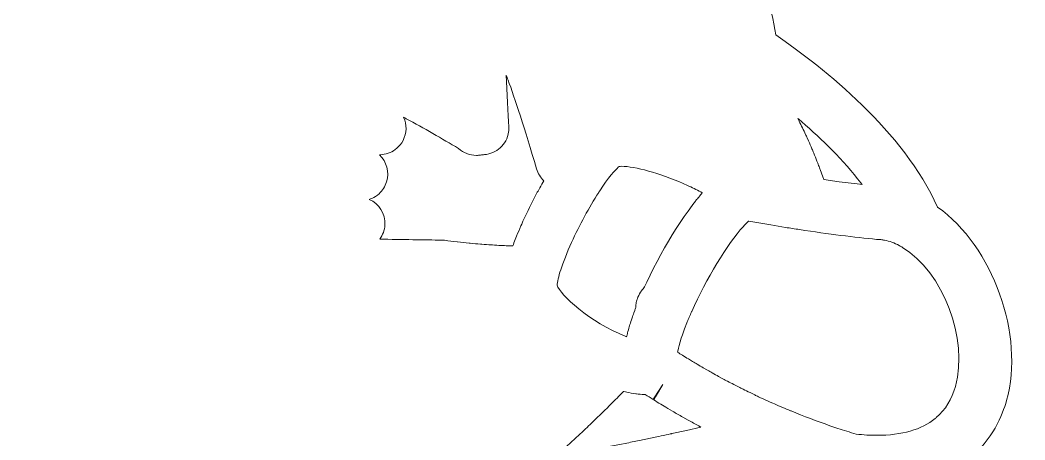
# Model space of a CAD drawing. Header units: inches. Extents: x -261 to 5410, y -3803 to -146.
# Drawn here: x 3640.1 to 3930.5, y -1411.6 to -1290.2 of the extents above; entities that cross this region are included whole.
import ezdxf

# ---------------------------------------------------------------- set-up
doc = ezdxf.new("R2010")
doc.units = ezdxf.units.IN
doc.header["$MEASUREMENT"] = 0
doc.layers.add('Layer 1', color=7, linetype='Continuous')

# ---------------------------------------------------------------- blocks, each defined once
blk = doc.blocks.new('block 31')
at = {"layer": 'Layer 1', "lineweight": 0}
for points, knots in [([(3905.24, -1344.26), (3895.4, -1322.31), (3872.58, -1304.14), (3858.46, -1294.48), (3855.93, -1277.53), (3848.48, -1260.22), (3836.28, -1242.94), (3844.26, -1235.22), (3848.57, -1224.4), (3849.44, -1210.03), (3849.63, -1206.78), (3849.43, -1203.41), (3848.85, -1199.97), (3855.18, -1192.47), (3858.64, -1182.59), (3859.4, -1169.89), (3859.59, -1168.08), (3862.91, -1161.59), (3865.35, -1156.84), (3876.99, -1134.09), (3896.48, -1096.02), (3871.15, -1063.28), (3869.92, -1061.69), (3866.18, -1056.85), (3860.18, -1056.85), (3857.04, -1056.85), (3854.53, -1058.05), (3852.21, -1059.9), (3850.32, -1061.4), (3848.56, -1063.32), (3846.69, -1065.36), (3844.5, -1067.75), (3841.81, -1070.69), (3838.21, -1073.71), (3837.9, -1073.96), (3837.59, -1074.21), (3837.28, -1074.47), (3827.2, -1082.6), (3810.32, -1091.09), (3778.7, -1091.09), (3767.67, -1091.09), (3755.38, -1090.05), (3742.15, -1088), (3742.02, -1087.98), (3741.89, -1087.96), (3741.71, -1087.94), (3732.28, -1087.04), (3723.39, -1086.58), (3715.28, -1086.58), (3679.57, -1086.58), (3661.68, -1095.23), (3650.19, -1104.47), (3649.62, -1104.93), (3649.06, -1105.39), (3648.52, -1105.86), (3645.12, -1108.74), (3642.3, -1111.65), (3639.69, -1114.33), (3638.88, -1115.17), (3638.09, -1115.98), (3637.31, -1116.76), (3630.59, -1123.49), (3623.07, -1138.39), (3618.8, -1153.34), (3618.74, -1153.4), (3618.68, -1153.46), (3618.61, -1153.52), (3606.67, -1165.46), (3599.39, -1201.85), (3605.41, -1219.52), (3607.09, -1224.45), (3609.63, -1227.31), (3612.01, -1228.97), (3612.91, -1232.82), (3614.65, -1236.3), (3617.24, -1239.35), (3617.25, -1239.37), (3617.27, -1239.4), (3617.29, -1239.42), (3617.29, -1239.42), (3616.87, -1239.67), (3616.87, -1239.67), (3616.59, -1239.83), (3616.33, -1240.02), (3616.1, -1240.2), (3615.34, -1240.79), (3614.6, -1241.39), (3613.86, -1242.01), (3613.78, -1242.06), (3613.71, -1242.12), (3613.63, -1242.19), (3612.71, -1242.96), (3611.81, -1243.74), (3610.92, -1244.53), (3606.47, -1248.42), (3602.39, -1252.56), (3598.74, -1256.94), (3598.6, -1257.09), (3598.47, -1257.25), (3598.34, -1257.41), (3592.79, -1251.05), (3586.28, -1243.04), (3578.93, -1233.49), (3578.97, -1231.18), (3578.5, -1228.43), (3577.52, -1225.06), (3574.82, -1215.81), (3565.25, -1194.37), (3554.38, -1190.83), (3552.91, -1190.36), (3551.23, -1190.12), (3549.26, -1190.12), (3549, -1190.12), (3548.72, -1190.13), (3548.45, -1190.14), (3552.36, -1182.01), (3556.49, -1173.03), (3558.16, -1168.07), (3559.8, -1163.2), (3559.11, -1158.15), (3556.27, -1154.19), (3553.36, -1150.13), (3548.43, -1147.61), (3543.41, -1147.61), (3540.29, -1147.61), (3537.44, -1148.56), (3535.15, -1150.32), (3535.11, -1150.35), (3535.07, -1150.38), (3535.03, -1150.42), (3534.31, -1150.98), (3533.65, -1151.63), (3533.05, -1152.35), (3532.42, -1153.12), (3531.66, -1154.05), (3530.83, -1155.05), (3530.69, -1155.22), (3530.55, -1155.39), (3530.41, -1155.56), (3527.57, -1146.79), (3523.99, -1136.68), (3521.16, -1131.81), (3517.12, -1124.88), (3511.42, -1124.13), (3509.16, -1124.13), (3506.41, -1124.13), (3503.74, -1125.07), (3501.51, -1126.78), (3501.49, -1126.79), (3501.46, -1126.81), (3501.44, -1126.84), (3501.1, -1127.09), (3500.78, -1127.37), (3500.46, -1127.67), (3500.32, -1127.8), (3500.18, -1127.94), (3500.04, -1128.08), (3497.18, -1126.16), (3494.46, -1125.79), (3492.8, -1125.79), (3490.07, -1125.79), (3487.47, -1126.7), (3485.31, -1128.35), (3485.25, -1128.4), (3485.19, -1128.45), (3485.13, -1128.5), (3484.21, -1129.21), (3483.38, -1130.07), (3482.65, -1131.06), (3481.59, -1132.49), (3480.82, -1134.1), (3480.36, -1135.8), (3480.31, -1135.94), (3480.28, -1136.09), (3480.24, -1136.23), (3479.51, -1136.1), (3478.78, -1136.04), (3478.05, -1136.04), (3475.26, -1136.04), (3472.63, -1136.97), (3470.5, -1138.64), (3470.44, -1138.68), (3470.39, -1138.73), (3470.33, -1138.78), (3469.12, -1139.75), (3468.08, -1140.97), (3467.26, -1142.4), (3464.95, -1146.41), (3464.8, -1151.53), (3466.79, -1155.8), (3466.79, -1155.82), (3466.8, -1155.84), (3466.81, -1155.86), (3466.42, -1156.09), (3466.05, -1156.35), (3465.7, -1156.63), (3464.16, -1157.82), (3462.92, -1159.4), (3462.08, -1161.28), (3459.93, -1166.15), (3460.97, -1172.15), (3464.68, -1176.23), (3468.37, -1180.26), (3483.07, -1194.06), (3486.55, -1197.32), (3490.89, -1202.46), (3495.28, -1207.23), (3499.63, -1211.53), (3497.33, -1216.01), (3496.78, -1222.28), (3498.01, -1230.26), (3499.55, -1240.3), (3504.08, -1253.11), (3510.58, -1259.13), (3517.49, -1285.65), (3532.82, -1323.72), (3566.79, -1358.61), (3566.34, -1365.54), (3566.12, -1372.83), (3566.12, -1380.32), (3566.12, -1386.56), (3566.55, -1392.93), (3567.4, -1399.26), (3567.17, -1399.77), (3566.98, -1400.32), (3566.82, -1400.89), (3565.49, -1405.71), (3565.54, -1424.55), (3570.58, -1434), (3569.06, -1435.71), (3567.32, -1437.48), (3565.72, -1439.11), (3558.06, -1446.9), (3548.52, -1456.6), (3555.35, -1466.65), (3557.04, -1469.13), (3559.61, -1471.63), (3563.31, -1474.36), (3547.35, -1503.97), (3535.07, -1536.85), (3526.75, -1572.24), (3526.73, -1572.31), (3526.72, -1572.39), (3526.7, -1572.46), (3525.23, -1572.98), (3523.79, -1573.82), (3522.33, -1574.95), (3522.24, -1575.02), (3522.15, -1575.09), (3522.06, -1575.16), (3516.94, -1579.27), (3511.59, -1587.1), (3504.08, -1598.43), (3502.9, -1600.21), (3501.72, -1601.98), (3500.55, -1603.71), (3500.48, -1603.83), (3500.4, -1603.94), (3500.32, -1604.06), (3500.18, -1604.09), (3499.94, -1604.11), (3499.6, -1604.11), (3496.84, -1604.11), (3492.28, -1602.59), (3488.25, -1601.25), (3485.28, -1600.25), (3482.23, -1599.24), (3479.22, -1598.54), (3474.94, -1587.1), (3467.97, -1585.29), (3464, -1585.29), (3460.95, -1585.29), (3458.04, -1586.36), (3455.51, -1588.37), (3455.43, -1588.43), (3455.36, -1588.5), (3455.28, -1588.56), (3454.21, -1589.43), (3453.21, -1590.48), (3452.31, -1591.68), (3447.57, -1597.96), (3444.17, -1610.52), (3448.84, -1626.94), (3453.22, -1642.37), (3490.44, -1661.24), (3506.18, -1661.24), (3510.43, -1661.24), (3513.9, -1660.12), (3516.5, -1657.9), (3516.53, -1657.87), (3516.57, -1657.84), (3516.6, -1657.82), (3516.6, -1657.82), (3530.81, -1645.52), (3530.81, -1645.52), (3530.82, -1645.52), (3530.83, -1645.51), (3530.84, -1645.51), (3544.98, -1641.47), (3561.49, -1635.69), (3569.29, -1629.12), (3571.09, -1627.6), (3572.42, -1626.03), (3573.16, -1624.44), (3573.19, -1624.37), (3573.21, -1624.31), (3573.24, -1624.25), (3573.24, -1624.25), (3573.63, -1624.04), (3573.63, -1624.04), (3578.41, -1621.49), (3583.83, -1618.43), (3589.11, -1615.44), (3601.24, -1608.57), (3614.94, -1600.82), (3626.49, -1596.04), (3627.11, -1596.18), (3627.88, -1596.36), (3628.36, -1596.48), (3630.56, -1597.03), (3632.63, -1597.54), (3634.62, -1597.54), (3635.92, -1597.54), (3637.12, -1597.31), (3638.19, -1596.88), (3639.31, -1596.43), (3640.24, -1595.85), (3641.03, -1595.2), (3641.09, -1595.15), (3641.16, -1595.1), (3641.22, -1595.05), (3643.68, -1592.96), (3644.58, -1590.19), (3645.02, -1588.46), (3645.15, -1588.41), (3645.28, -1588.35), (3645.42, -1588.3), (3655.55, -1584.22), (3670.12, -1579.39), (3685.47, -1574.3), (3697.37, -1570.36), (3710.74, -1565.93), (3722.74, -1561.56), (3750.56, -1583.91), (3781.19, -1599.43), (3826.98, -1614.41), (3828.4, -1621.33), (3835.49, -1629.39), (3846.53, -1641.43), (3848.07, -1643.1), (3849.59, -1644.77), (3851.06, -1646.39), (3851.09, -1648.5), (3846.99, -1654.96), (3845.42, -1657.43), (3843.81, -1659.97), (3842.16, -1662.57), (3840.8, -1665.2), (3840.74, -1665.31), (3840.68, -1665.43), (3840.62, -1665.54), (3836.86, -1665.98), (3833.67, -1666.93), (3831.09, -1668.38), (3830.31, -1668.82), (3829.59, -1669.3), (3828.92, -1669.83), (3825.58, -1672.46), (3823.72, -1676.13), (3823.72, -1680.21), (3823.72, -1692.18), (3839.44, -1701.91), (3858.76, -1701.91), (3859.45, -1701.91), (3860.15, -1701.9), (3860.86, -1701.88), (3866.26, -1701.7), (3872.64, -1698.14), (3878.89, -1693.1), (3879.02, -1692.99), (3879.15, -1692.89), (3879.29, -1692.78), (3889.14, -1684.73), (3898.58, -1673.1), (3903.21, -1665.28), (3908.63, -1656.15), (3909.93, -1649.07), (3907.2, -1643.64), (3906.15, -1641.56), (3900.69, -1630.81), (3898.65, -1626.79), (3898.2, -1614.06), (3896.64, -1593.39), (3891.44, -1584.31), (3891.77, -1573.72), (3890.72, -1557.15), (3884.5, -1535.56), (3884.71, -1534.91), (3884.98, -1534.11), (3885.12, -1533.72), (3886.33, -1530.2), (3887.37, -1527.16), (3886.39, -1523.95), (3884.89, -1518.96), (3880.89, -1517.18), (3878.64, -1516.39), (3877.36, -1512.18), (3876.13, -1507.59), (3874.87, -1502.29), (3875.04, -1502.23), (3875.21, -1502.17), (3875.38, -1502.1), (3888.63, -1497.31), (3901.07, -1491.78), (3912.43, -1485.62), (3912.92, -1485.36), (3913.37, -1485.04), (3913.78, -1484.68), (3913.8, -1484.67), (3913.82, -1484.65), (3913.84, -1484.64), (3915.6, -1483.09), (3916.58, -1480.78), (3916.42, -1478.39), (3915.86, -1469.76), (3907.35, -1462.86), (3897.49, -1454.87), (3890.33, -1449.08), (3881.57, -1441.98), (3879.05, -1436.01), (3880.12, -1433.35), (3880.86, -1429.77), (3881.28, -1425.29), (3881.42, -1425.3), (3881.56, -1425.32), (3881.7, -1425.32), (3883.75, -1425.5), (3885.74, -1425.59), (3887.67, -1425.59), (3900.01, -1425.59), (3908.41, -1422.01), (3914.11, -1417.37), (3914.17, -1417.32), (3914.23, -1417.27), (3914.29, -1417.22), (3921.13, -1411.56), (3924.02, -1404.39), (3925.18, -1400.23), (3930.48, -1381.27), (3921.2, -1355.59), (3905.24, -1344.26)], [0, 0, 0, 0, 1, 1, 1, 2, 2, 2, 3, 3, 3, 4, 4, 4, 5, 5, 5, 6, 6, 6, 7, 7, 7, 8, 8, 8, 9, 9, 9, 10, 10, 10, 11, 11, 11, 12, 12, 12, 13, 13, 13, 14, 14, 14, 15, 15, 15, 16, 16, 16, 17, 17, 17, 18, 18, 18, 19, 19, 19, 20, 20, 20, 21, 21, 21, 22, 22, 22, 23, 23, 23, 24, 24, 24, 25, 25, 25, 26, 26, 26, 27, 27, 27, 28, 28, 28, 29, 29, 29, 30, 30, 30, 31, 31, 31, 32, 32, 32, 33, 33, 33, 34, 34, 34, 35, 35, 35, 36, 36, 36, 37, 37, 37, 38, 38, 38, 39, 39, 39, 40, 40, 40, 41, 41, 41, 42, 42, 42, 43, 43, 43, 44, 44, 44, 45, 45, 45, 46, 46, 46, 47, 47, 47, 48, 48, 48, 49, 49, 49, 50, 50, 50, 51, 51, 51, 52, 52, 52, 53, 53, 53, 54, 54, 54, 55, 55, 55, 56, 56, 56, 57, 57, 57, 58, 58, 58, 59, 59, 59, 60, 60, 60, 61, 61, 61, 62, 62, 62, 63, 63, 63, 64, 64, 64, 65, 65, 65, 66, 66, 66, 67, 67, 67, 68, 68, 68, 69, 69, 69, 70, 70, 70, 71, 71, 71, 72, 72, 72, 73, 73, 73, 74, 74, 74, 75, 75, 75, 76, 76, 76, 77, 77, 77, 78, 78, 78, 79, 79, 79, 80, 80, 80, 81, 81, 81, 82, 82, 82, 83, 83, 83, 84, 84, 84, 85, 85, 85, 86, 86, 86, 87, 87, 87, 88, 88, 88, 89, 89, 89, 90, 90, 90, 91, 91, 91, 92, 92, 92, 93, 93, 93, 94, 94, 94, 95, 95, 95, 96, 96, 96, 97, 97, 97, 98, 98, 98, 99, 99, 99, 100, 100, 100, 101, 101, 101, 102, 102, 102, 103, 103, 103, 104, 104, 104, 105, 105, 105, 106, 106, 106, 107, 107, 107, 108, 108, 108, 109, 109, 109, 110, 110, 110, 111, 111, 111, 112, 112, 112, 113, 113, 113, 114, 114, 114, 115, 115, 115, 116, 116, 116, 117, 117, 117, 118, 118, 118, 119, 119, 119, 120, 120, 120, 121, 121, 121, 122, 122, 122, 123, 123, 123, 124, 124, 124, 125, 125, 125, 126, 126, 126, 127, 127, 127, 128, 128, 128, 129, 129, 129, 130, 130, 130, 131, 131, 131, 132, 132, 132, 133, 133, 133, 134, 134, 134, 135, 135, 135, 136, 136, 136, 137, 137, 137, 138, 138, 138, 139, 139, 139, 140, 140, 140, 141, 141, 141, 142, 142, 142, 143, 143, 143, 144, 144, 144, 145, 145, 145, 146, 146, 146, 147, 147, 147, 148, 148, 148, 149, 149, 149, 150, 150, 150, 150]), ([(3741.01, -1342.02), (3741.25, -1341.94), (3741.49, -1341.86), (3741.72, -1341.75), (3742.5, -1341.43), (3743.21, -1340.97), (3743.83, -1340.41), (3744.83, -1339.5), (3745.6, -1338.32), (3746.02, -1336.94), (3746.9, -1334.09), (3746.03, -1331.08), (3743.95, -1329.12), (3743.95, -1329.12), (3743.98, -1329.12), (3743.98, -1329.12), (3744.24, -1329.12), (3744.49, -1329.11), (3744.74, -1329.08), (3746.33, -1328.92), (3747.81, -1328.28), (3748.99, -1327.25), (3749.71, -1326.64), (3750.32, -1325.88), (3750.77, -1325), (3751.9, -1322.84), (3751.89, -1320.36), (3750.94, -1318.27), (3751.19, -1318.41), (3751.45, -1318.54), (3751.71, -1318.69), (3756.7, -1321.39), (3762.11, -1324.5), (3766.79, -1327.29), (3768.19, -1328.58), (3770.03, -1329.31), (3771.97, -1329.31), (3772.38, -1329.31), (3772.79, -1329.27), (3773.19, -1329.21), (3773.55, -1329.15), (3773.9, -1329.1), (3774.27, -1329.08), (3776.02, -1328.94), (3777.6, -1328.24), (3778.82, -1327.14), (3780.11, -1325.98), (3781.01, -1324.38), (3781.28, -1322.53), (3781.35, -1322.04), (3781.37, -1321.54), (3781.35, -1321.03), (3781.16, -1317.41), (3780.81, -1310.82), (3780.55, -1306.12), (3780.73, -1306.55), (3780.92, -1307.02), (3781.12, -1307.54), (3783.02, -1312.52), (3786, -1321.77), (3789.36, -1333.21), (3789.75, -1334.53), (3790.47, -1335.7), (3791.45, -1336.63), (3791.05, -1337.31), (3790.66, -1338), (3790.27, -1338.7), (3790.27, -1338.7), (3789.99, -1339.23), (3789.99, -1339.23), (3789.43, -1340.24), (3788.88, -1341.27), (3788.36, -1342.3), (3788.36, -1342.3), (3788.09, -1342.82), (3788.09, -1342.82), (3787.01, -1344.94), (3785.99, -1347.08), (3785.07, -1349.16), (3785.07, -1349.16), (3784.83, -1349.71), (3784.83, -1349.71), (3784.39, -1350.71), (3783.98, -1351.7), (3783.6, -1352.66), (3783.6, -1352.66), (3783.38, -1353.2), (3783.38, -1353.2), (3783.13, -1353.83), (3782.89, -1354.46), (3782.66, -1355.11), (3782.61, -1355.24), (3782.56, -1355.37), (3782.51, -1355.5), (3782.37, -1355.49), (3781.67, -1355.47), (3781.67, -1355.47), (3780.97, -1355.44), (3780.25, -1355.41), (3779.5, -1355.38), (3779.5, -1355.38), (3779.05, -1355.36), (3779.05, -1355.36), (3778.28, -1355.32), (3777.47, -1355.27), (3776.62, -1355.22), (3776.62, -1355.22), (3776.21, -1355.19), (3776.21, -1355.19), (3775.34, -1355.13), (3774.45, -1355.07), (3773.5, -1355), (3773.5, -1355), (3773.13, -1354.97), (3773.13, -1354.97), (3772.17, -1354.89), (3771.19, -1354.8), (3770.19, -1354.71), (3770.19, -1354.71), (3769.84, -1354.67), (3769.84, -1354.67), (3768.78, -1354.57), (3767.7, -1354.46), (3766.53, -1354.33), (3766.53, -1354.33), (3766.38, -1354.31), (3766.38, -1354.31), (3765.21, -1354.18), (3764.01, -1354.03), (3762.73, -1353.86), (3762.43, -1353.83), (3762.12, -1353.8), (3761.86, -1353.8), (3761.85, -1353.8), (3761.85, -1353.8), (3761.85, -1353.8), (3757.31, -1353.76), (3750.25, -1353.66), (3744.06, -1353.53), (3744.91, -1352.36), (3745.44, -1350.95), (3745.52, -1349.43), (3745.69, -1346.21), (3743.86, -1343.29), (3741.01, -1342.02)], [0, 0, 0, 0, 1, 1, 1, 2, 2, 2, 3, 3, 3, 4, 4, 4, 5, 5, 5, 6, 6, 6, 7, 7, 7, 8, 8, 8, 9, 9, 9, 10, 10, 10, 11, 11, 11, 12, 12, 12, 13, 13, 13, 14, 14, 14, 15, 15, 15, 16, 16, 16, 17, 17, 17, 18, 18, 18, 19, 19, 19, 20, 20, 20, 21, 21, 21, 22, 22, 22, 23, 23, 23, 24, 24, 24, 25, 25, 25, 26, 26, 26, 27, 27, 27, 28, 28, 28, 29, 29, 29, 30, 30, 30, 31, 31, 31, 32, 32, 32, 33, 33, 33, 34, 34, 34, 35, 35, 35, 36, 36, 36, 37, 37, 37, 38, 38, 38, 39, 39, 39, 40, 40, 40, 41, 41, 41, 42, 42, 42, 43, 43, 43, 44, 44, 44, 45, 45, 45, 46, 46, 46, 47, 47, 47, 48, 48, 48, 48]), ([(3865.99, -1319.59), (3871.87, -1324.66), (3878.01, -1330.69), (3883.1, -1337.27), (3883.22, -1337.43), (3883.35, -1337.59), (3883.47, -1337.75), (3883.47, -1337.75), (3881.98, -1337.58), (3881.98, -1337.58), (3881.98, -1337.58), (3879.45, -1337.27), (3879.45, -1337.27), (3879.45, -1337.27), (3876.83, -1336.93), (3876.83, -1336.93), (3876.83, -1336.93), (3872.34, -1336.31), (3872.34, -1336.31), (3872.28, -1336.12), (3872.22, -1335.93), (3872.15, -1335.75), (3871.92, -1335.06), (3871.66, -1334.37), (3871.41, -1333.69), (3871.41, -1333.69), (3871.12, -1332.9), (3871.12, -1332.9), (3870.96, -1332.44), (3870.79, -1331.98), (3870.61, -1331.52), (3870.32, -1330.76), (3870.01, -1330.01), (3869.7, -1329.25), (3869.7, -1329.25), (3869.46, -1328.65), (3869.46, -1328.65), (3869.29, -1328.21), (3869.11, -1327.78), (3868.93, -1327.36), (3868.61, -1326.61), (3868.28, -1325.86), (3867.94, -1325.11), (3867.94, -1325.11), (3867.56, -1324.25), (3867.56, -1324.25), (3867.41, -1323.91), (3867.26, -1323.58), (3867.1, -1323.23), (3866.51, -1321.95), (3865.88, -1320.67), (3865.25, -1319.4), (3865.25, -1319.4), (3864.83, -1318.59), (3864.83, -1318.59), (3865.22, -1318.92), (3865.6, -1319.25), (3865.99, -1319.59)], [0, 0, 0, 0, 1, 1, 1, 2, 2, 2, 3, 3, 3, 4, 4, 4, 5, 5, 5, 6, 6, 6, 7, 7, 7, 8, 8, 8, 9, 9, 9, 10, 10, 10, 11, 11, 11, 12, 12, 12, 13, 13, 13, 14, 14, 14, 15, 15, 15, 16, 16, 16, 17, 17, 17, 18, 18, 18, 19, 19, 19, 19]), ([(3827.48, -1354.16), (3827.48, -1354.16), (3826.37, -1356.06), (3826.37, -1356.06), (3826.37, -1356.06), (3825.27, -1358.02), (3825.27, -1358.02), (3825.27, -1358.02), (3824.21, -1359.98), (3824.21, -1359.98), (3824.21, -1359.98), (3823.18, -1361.97), (3823.18, -1361.97), (3823.18, -1361.97), (3822.17, -1363.99), (3822.17, -1363.99), (3822.17, -1363.99), (3821.21, -1365.99), (3821.21, -1365.99), (3821.21, -1365.99), (3820.58, -1367.35), (3820.58, -1367.35), (3820.29, -1367.74), (3819.99, -1368.12), (3819.7, -1368.49), (3819.28, -1369.02), (3818.93, -1369.61), (3818.65, -1370.28), (3818.55, -1370.51), (3818.48, -1370.74), (3818.41, -1370.97), (3818.31, -1371.29), (3818.19, -1371.7), (3818.14, -1372.14), (3818.1, -1372.41), (3818.08, -1372.67), (3818.07, -1372.92), (3818.06, -1373.05), (3818.06, -1373.18), (3818.06, -1373.31), (3817.94, -1373.62), (3817.83, -1373.92), (3817.72, -1374.22), (3817.72, -1374.22), (3817.5, -1374.82), (3817.5, -1374.82), (3817.31, -1375.33), (3817.13, -1375.83), (3816.96, -1376.34), (3816.96, -1376.34), (3816.76, -1376.92), (3816.76, -1376.92), (3816.57, -1377.51), (3816.38, -1378.08), (3816.22, -1378.63), (3816.22, -1378.63), (3816.15, -1378.85), (3816.15, -1378.85), (3815.96, -1379.48), (3815.79, -1380.09), (3815.65, -1380.67), (3815.65, -1380.67), (3815.58, -1380.96), (3815.5, -1381.24), (3815.45, -1381.46), (3815.4, -1381.67), (3815.38, -1381.76), (3815.29, -1381.72), (3815.2, -1381.69), (3815.11, -1381.65), (3804.75, -1377.55), (3796.06, -1369.56), (3795.3, -1366.81), (3795.33, -1366.47), (3795.4, -1365.89), (3795.62, -1364.97), (3795.79, -1364.23), (3796.03, -1363.38), (3796.33, -1362.45), (3797.07, -1360.16), (3798.16, -1357.4), (3799.49, -1354.47), (3801.77, -1349.45), (3804.55, -1344.32), (3807.32, -1340.03), (3807.55, -1339.68), (3807.77, -1339.34), (3808, -1339), (3808, -1339), (3808.35, -1338.48), (3808.35, -1338.48), (3811.08, -1334.47), (3812.66, -1332.97), (3813.23, -1332.51), (3813.23, -1332.51), (3813.27, -1332.51), (3813.27, -1332.51), (3813.42, -1332.49), (3813.65, -1332.47), (3813.95, -1332.47), (3817.82, -1332.47), (3824.8, -1334.43), (3831.73, -1337.45), (3832.29, -1337.7), (3832.84, -1337.94), (3833.38, -1338.19), (3834.77, -1338.84), (3836.08, -1339.49), (3837.26, -1340.13), (3837.03, -1340.41), (3836.79, -1340.68), (3836.55, -1340.97), (3836.55, -1340.97), (3836.23, -1341.36), (3836.23, -1341.36), (3835.96, -1341.69), (3835.69, -1342.02), (3835.42, -1342.36), (3835.42, -1342.36), (3834.5, -1343.55), (3834.28, -1343.84), (3834.28, -1343.84), (3833.14, -1345.4), (3833.14, -1345.4), (3833.14, -1345.4), (3832.01, -1347.02), (3832.01, -1347.02), (3832.01, -1347.02), (3830.86, -1348.72), (3830.86, -1348.72), (3830.86, -1348.72), (3829.73, -1350.48), (3829.73, -1350.48), (3829.73, -1350.48), (3828.59, -1352.3), (3828.59, -1352.3), (3828.59, -1352.3), (3827.48, -1354.16), (3827.48, -1354.16)], [0, 0, 0, 0, 1, 1, 1, 2, 2, 2, 3, 3, 3, 4, 4, 4, 5, 5, 5, 6, 6, 6, 7, 7, 7, 8, 8, 8, 9, 9, 9, 10, 10, 10, 11, 11, 11, 12, 12, 12, 13, 13, 13, 14, 14, 14, 15, 15, 15, 16, 16, 16, 17, 17, 17, 18, 18, 18, 19, 19, 19, 20, 20, 20, 21, 21, 21, 22, 22, 22, 23, 23, 23, 24, 24, 24, 25, 25, 25, 26, 26, 26, 27, 27, 27, 28, 28, 28, 29, 29, 29, 30, 30, 30, 31, 31, 31, 32, 32, 32, 33, 33, 33, 34, 34, 34, 35, 35, 35, 36, 36, 36, 37, 37, 37, 38, 38, 38, 39, 39, 39, 40, 40, 40, 41, 41, 41, 42, 42, 42, 43, 43, 43, 44, 44, 44, 45, 45, 45, 46, 46, 46, 46]), ([(3876.42, -1408.26), (3875.67, -1408.01), (3874.92, -1407.75), (3874.15, -1407.49), (3870.36, -1406.18), (3866.57, -1404.76), (3862.89, -1403.24), (3862.89, -1403.24), (3862.72, -1403.17), (3862.72, -1403.17), (3861.17, -1402.54), (3859.63, -1401.88), (3858.1, -1401.21), (3857.79, -1401.07), (3855.83, -1400.18), (3855.83, -1400.18), (3855.06, -1399.83), (3854.3, -1399.49), (3853.54, -1399.13), (3853.15, -1398.95), (3852.77, -1398.77), (3852.39, -1398.58), (3852.39, -1398.58), (3851.04, -1397.93), (3851.04, -1397.93), (3850.36, -1397.6), (3849.69, -1397.28), (3849.02, -1396.94), (3848.59, -1396.73), (3848.16, -1396.51), (3847.74, -1396.29), (3847.74, -1396.29), (3846.32, -1395.56), (3846.32, -1395.56), (3845.73, -1395.26), (3845.14, -1394.96), (3844.56, -1394.65), (3844.11, -1394.41), (3843.67, -1394.17), (3843.23, -1393.93), (3843.23, -1393.93), (3841.98, -1393.25), (3841.98, -1393.25), (3841.37, -1392.92), (3840.76, -1392.58), (3840.15, -1392.24), (3839.68, -1391.98), (3839.22, -1391.71), (3838.75, -1391.44), (3838.75, -1391.44), (3837.52, -1390.73), (3837.52, -1390.73), (3836.95, -1390.4), (3836.37, -1390.07), (3835.8, -1389.74), (3835.35, -1389.47), (3834.9, -1389.19), (3834.45, -1388.91), (3834.45, -1388.91), (3833.23, -1388.18), (3833.23, -1388.18), (3832.66, -1387.83), (3832.09, -1387.48), (3831.52, -1387.12), (3831.04, -1386.83), (3830.57, -1386.52), (3830.11, -1386.22), (3830.11, -1386.22), (3830.17, -1385.89), (3830.17, -1385.89), (3830.17, -1385.89), (3830.34, -1385.1), (3830.34, -1385.1), (3830.34, -1385.1), (3830.55, -1384.28), (3830.55, -1384.28), (3830.55, -1384.28), (3830.84, -1383.27), (3830.84, -1383.27), (3830.84, -1383.27), (3831.16, -1382.22), (3831.16, -1382.22), (3831.16, -1382.22), (3831.49, -1381.22), (3831.49, -1381.22), (3831.49, -1381.22), (3832.13, -1379.44), (3832.13, -1379.44), (3832.13, -1379.44), (3832.78, -1377.78), (3832.78, -1377.78), (3832.96, -1377.33), (3833.15, -1376.86), (3833.35, -1376.39), (3833.35, -1376.39), (3833.43, -1376.22), (3833.43, -1376.22), (3833.43, -1376.22), (3833.49, -1376.07), (3833.49, -1376.07), (3833.69, -1375.58), (3833.91, -1375.09), (3834.13, -1374.59), (3834.13, -1374.59), (3834.2, -1374.44), (3834.2, -1374.44), (3838.37, -1365.1), (3844.52, -1354.98), (3849.12, -1349.85), (3849.12, -1349.85), (3849.32, -1349.63), (3849.32, -1349.63), (3849.52, -1349.41), (3849.71, -1349.21), (3849.91, -1349.01), (3849.91, -1349.01), (3850.61, -1348.34), (3850.61, -1348.34), (3850.61, -1348.34), (3850.66, -1348.35), (3850.66, -1348.35), (3850.66, -1348.35), (3857.04, -1349.44), (3857.04, -1349.44), (3857.04, -1349.44), (3861.29, -1350.13), (3861.29, -1350.13), (3862.67, -1350.35), (3864.03, -1350.56), (3865.35, -1350.77), (3873.82, -1352.06), (3881.31, -1353.01), (3887.62, -1353.59), (3887.62, -1353.59), (3888.01, -1353.61), (3888.01, -1353.61), (3888.29, -1353.62), (3888.58, -1353.64), (3888.86, -1353.68), (3889.21, -1353.71), (3889.56, -1353.77), (3889.91, -1353.84), (3891.34, -1354.12), (3892.78, -1354.64), (3894.19, -1355.39), (3894.51, -1355.56), (3894.82, -1355.74), (3895.12, -1355.92), (3906.78, -1362.99), (3914.22, -1382.52), (3910.42, -1396.11), (3909.37, -1399.88), (3907.5, -1402.9), (3904.84, -1405.17), (3904.75, -1405.25), (3904.66, -1405.32), (3904.57, -1405.39), (3900.61, -1408.64), (3894.96, -1410.27), (3887.67, -1410.27), (3885.8, -1410.27), (3883.81, -1410.16), (3881.74, -1409.94), (3879.89, -1409.38), (3878.1, -1408.81), (3876.42, -1408.26)], [0, 0, 0, 0, 1, 1, 1, 2, 2, 2, 3, 3, 3, 4, 4, 4, 5, 5, 5, 6, 6, 6, 7, 7, 7, 8, 8, 8, 9, 9, 9, 10, 10, 10, 11, 11, 11, 12, 12, 12, 13, 13, 13, 14, 14, 14, 15, 15, 15, 16, 16, 16, 17, 17, 17, 18, 18, 18, 19, 19, 19, 20, 20, 20, 21, 21, 21, 22, 22, 22, 23, 23, 23, 24, 24, 24, 25, 25, 25, 26, 26, 26, 27, 27, 27, 28, 28, 28, 29, 29, 29, 30, 30, 30, 31, 31, 31, 32, 32, 32, 33, 33, 33, 34, 34, 34, 35, 35, 35, 36, 36, 36, 37, 37, 37, 38, 38, 38, 39, 39, 39, 40, 40, 40, 41, 41, 41, 42, 42, 42, 43, 43, 43, 44, 44, 44, 45, 45, 45, 46, 46, 46, 47, 47, 47, 48, 48, 48, 49, 49, 49, 50, 50, 50, 51, 51, 51, 52, 52, 52, 53, 53, 53, 54, 54, 54, 55, 55, 55, 55]), ([(3836.84, -1407.9), (3836.84, -1407.9), (3832.66, -1408.85), (3832.66, -1408.85), (3832.66, -1408.85), (3828.48, -1409.78), (3828.48, -1409.78), (3828.48, -1409.78), (3825.42, -1410.44), (3824.14, -1410.71), (3824.14, -1410.71), (3819.06, -1411.78), (3819.06, -1411.78), (3817.72, -1412.06), (3816.35, -1412.34), (3814.97, -1412.62), (3814.97, -1412.62), (3813.94, -1412.82), (3813.94, -1412.82), (3812.54, -1413.1), (3811.12, -1413.38), (3809.65, -1413.67), (3809.65, -1413.67), (3809.17, -1413.76), (3809.17, -1413.76), (3807.83, -1414.02), (3806.47, -1414.28), (3805.09, -1414.54), (3805.09, -1414.54), (3804.18, -1414.71), (3804.18, -1414.71), (3802.69, -1414.98), (3801.18, -1415.26), (3799.66, -1415.53), (3799.66, -1415.53), (3798.83, -1415.68), (3798.83, -1415.68), (3797.52, -1415.91), (3796.2, -1416.14), (3794.88, -1416.37), (3795.35, -1415.95), (3798.01, -1413.52), (3798.01, -1413.52), (3799.13, -1412.49), (3800.25, -1411.45), (3801.36, -1410.42), (3801.36, -1410.42), (3803.03, -1408.85), (3803.03, -1408.85), (3804.26, -1407.69), (3805.47, -1406.52), (3806.68, -1405.35), (3806.68, -1405.35), (3807.92, -1404.16), (3807.92, -1404.16), (3809.53, -1402.58), (3811.13, -1401), (3812.71, -1399.39), (3812.71, -1399.39), (3814.16, -1397.9), (3814.49, -1397.56), (3814.51, -1397.57), (3814.54, -1397.57), (3814.57, -1397.58), (3814.85, -1397.66), (3815.42, -1397.79), (3815.42, -1397.79), (3816.27, -1397.99), (3817.12, -1398.14), (3818.05, -1398.27), (3818.05, -1398.27), (3818.2, -1398.29), (3818.2, -1398.29), (3818.93, -1398.38), (3819.65, -1398.43), (3820.38, -1398.45), (3820.38, -1398.45), (3820.52, -1398.46), (3820.52, -1398.46), (3820.52, -1398.46), (3820.78, -1398.46), (3820.78, -1398.46), (3821.52, -1398.94), (3822.28, -1399.42), (3823.04, -1399.9), (3823.04, -1399.9), (3823.35, -1399.43), (3823.35, -1399.43), (3823.35, -1399.43), (3825.83, -1395.62), (3825.83, -1395.62), (3825.83, -1395.62), (3823.76, -1399.14), (3823.76, -1399.14), (3823.76, -1399.14), (3823.24, -1400.03), (3823.24, -1400.03), (3824.57, -1400.86), (3825.91, -1401.68), (3827.25, -1402.48), (3827.25, -1402.48), (3828.63, -1403.29), (3828.63, -1403.29), (3829.62, -1403.88), (3830.61, -1404.45), (3831.62, -1405.02), (3831.62, -1405.02), (3833.13, -1405.88), (3833.13, -1405.88), (3834.16, -1406.45), (3835.19, -1407.01), (3836.22, -1407.56), (3836.22, -1407.56), (3836.35, -1407.63), (3836.49, -1407.7), (3836.63, -1407.79), (3836.79, -1407.87), (3836.84, -1407.9)], [0, 0, 0, 0, 1, 1, 1, 2, 2, 2, 3, 3, 3, 4, 4, 4, 5, 5, 5, 6, 6, 6, 7, 7, 7, 8, 8, 8, 9, 9, 9, 10, 10, 10, 11, 11, 11, 12, 12, 12, 13, 13, 13, 14, 14, 14, 15, 15, 15, 16, 16, 16, 17, 17, 17, 18, 18, 18, 19, 19, 19, 20, 20, 20, 21, 21, 21, 22, 22, 22, 23, 23, 23, 24, 24, 24, 25, 25, 25, 26, 26, 26, 27, 27, 27, 28, 28, 28, 29, 29, 29, 30, 30, 30, 31, 31, 31, 32, 32, 32, 33, 33, 33, 34, 34, 34, 35, 35, 35, 36, 36, 36, 37, 37, 37, 38, 38, 38, 39, 39, 39, 39])]:
    blk.add_open_spline(points, degree=3, knots=knots, dxfattribs=at)
blk = doc.blocks.new('block 28')
at = {"layer": 'Layer 1'}
blk.add_blockref('block 31', (0, 0), dxfattribs=at)

msp = doc.modelspace()

# ---------------------------------------------------------------- block references
at = {"layer": 'Layer 1'}
msp.add_blockref('block 28', (0, 0), dxfattribs=at)

doc.saveas('drawing.dxf')
